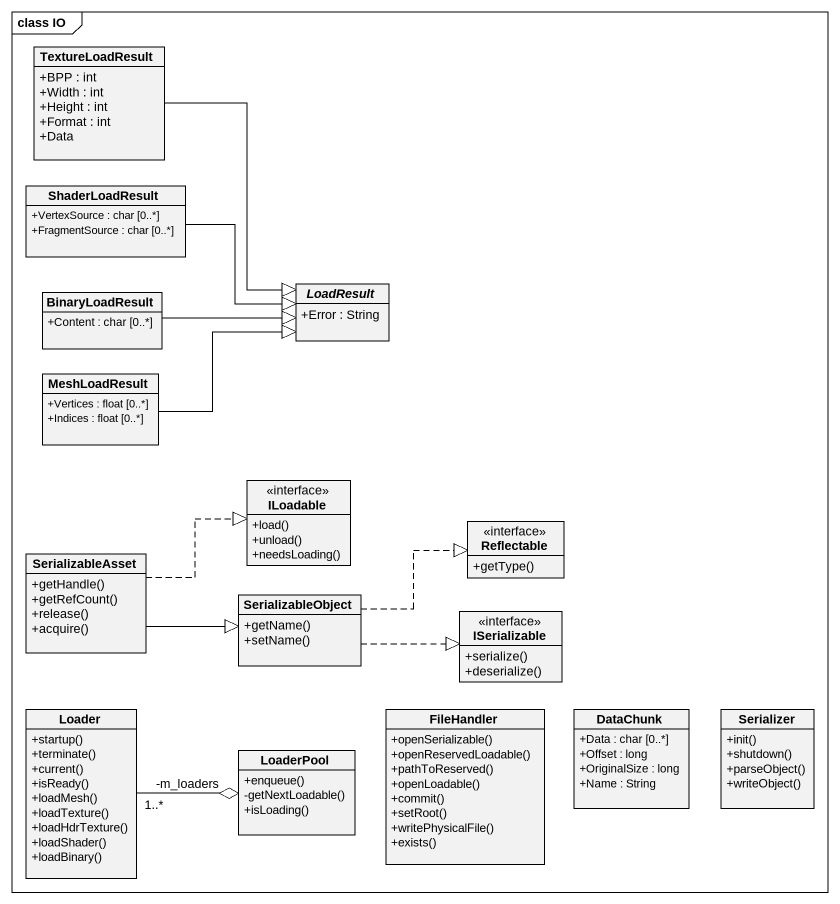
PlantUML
@startuml
mainframe class IO
hide circle
hide empty members
skinparam classAttributeIconSize 0
class TextureLoadResult {
  +BPP : int
  +Width : int
  +Height : int
  +Format : int
  +Data
}
class ShaderLoadResult {
  +VertexSource : char [0..*]
  +FragmentSource : char [0..*]
}
class BinaryLoadResult {
  +Content : char [0..*]
}
abstract class LoadResult {
  +Error : String
}
class MeshLoadResult {
  +Vertices : float [0..*]
  +Indices : float [0..*]
}
interface ILoadable {
  +load()
  +unload()
  +needsLoading()
}
interface Reflectable {
  +getType()
}
class SerializableAsset {
  +getHandle()
  +getRefCount()
  +release()
  +acquire()
}
class SerializableObject {
  +getName()
  +setName()
}
interface ISerializable {
  +serialize()
  +deserialize()
}
class Loader {
  +startup()
  +terminate()
  +current()
  +isReady()
  +loadMesh()
  +loadTexture()
  +loadHdrTexture()
  +loadShader()
  +loadBinary()
}
class FileHandler {
  +openSerializable()
  +openReservedLoadable()
  +pathToReserved()
  +openLoadable()
  +commit()
  +setRoot()
  +writePhysicalFile()
  +exists()
}
class DataChunk {
  +Data : char [0..*]
  +Offset : long
  +OriginalSize : long
  +Name : String
}
class Serializer {
  +init()
  +shutdown()
  +parseObject()
  +writeObject()
}
class LoaderPool {
  +enqueue()
  -getNextLoadable()
  +isLoading()
}
TextureLoadResult --|> LoadResult
ShaderLoadResult -right-|> LoadResult
BinaryLoadResult -right-|> LoadResult
MeshLoadResult -right-|> LoadResult
SerializableAsset .right.|> ILoadable
SerializableAsset -right-|> SerializableObject
SerializableObject .right.|> Reflectable
SerializableObject .right.|> ISerializable
LoaderPool "-m_loaders" o-left- "1..*" Loader
@enduml
